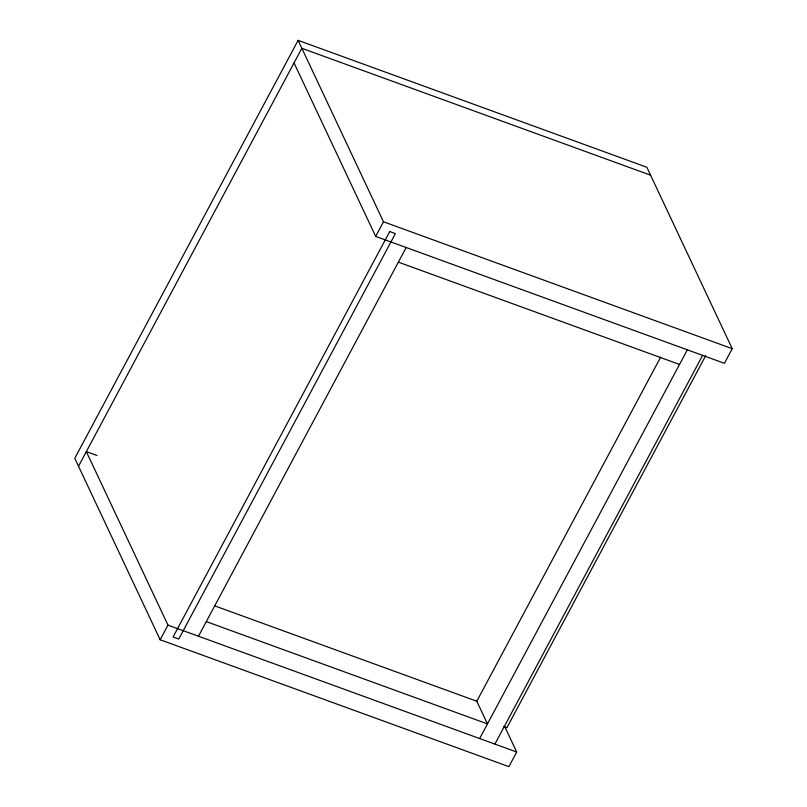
<?xml version="1.0" encoding="UTF-8"?>
<svg xmlns="http://www.w3.org/2000/svg" width="807" height="807" viewBox="0 0 807 807"><rect width="100%" height="100%" fill="white"/><g stroke="black" fill="none" stroke-linecap="round" stroke-linejoin="round"><path stroke-width="1.21" d="M294.03 62.916L375.679 236.411L724.404 363.311L732.221 348.685L646.851 167.251L298.116 40.35L74.779 458.315L160.149 639.749L508.884 766.65L516.702 752.023L504.96 727.077M78.511 466.254L301.848 48.289L650.583 175.19M160.149 639.749L167.967 625.122L86.329 451.627L96.971 455.501M375.679 236.411L383.486 221.784L298.116 40.35M198.482 636.229L406.183 247.517M476.695 701.424L660.661 357.138M479.651 738.536L687.352 349.824M494.903 744.094L702.615 355.383M705.721 355.625L506.927 727.672L503.407 726.391M383.486 221.784L732.221 348.685M398.376 262.144L679.534 364.451M214.531 605.795L476.796 701.233L487.468 723.909L206.299 621.602M167.967 625.122L516.702 752.023M389.731 231.538L173.091 636.975L178.761 639.033L395.4 233.606L389.731 231.538"/></g></svg>
